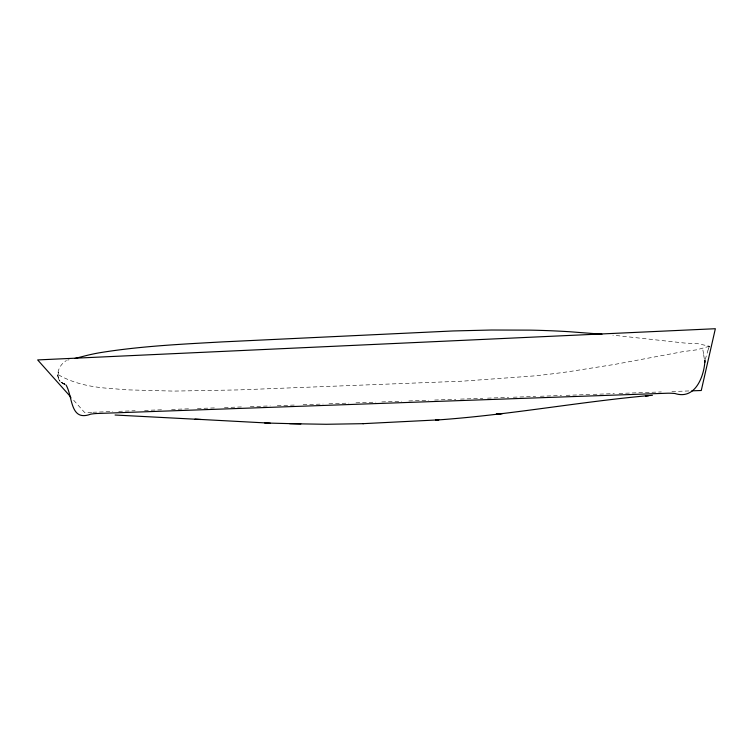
<?xml version="1.0" encoding="UTF-8"?>
<svg xmlns="http://www.w3.org/2000/svg" width="753" height="753" viewBox="0 0 753 753"><rect width="100%" height="100%" fill="white"/><g stroke="black" fill="none" stroke-linecap="round" stroke-linejoin="round"><path stroke-width="0.56" stroke-dasharray="3.77 2.82" d="M705.241 359.529L707.801 350.983M58.668 378.891C55.788 372.123 60.522 363.784 66.443 360.527M57.802 375.483L58.602 372.33L57.802 375.483L57.736 374.938M707.952 350.456L707.858 350.804M708.018 350.22L708.639 348.262M708.686 348.15L709.448 346.258L697.946 343.707L684.364 343.02L612.82 335.151M709.448 346.258L696.694 349.834L682.783 351.679L615.06 364.348L569.494 371.568A857.149 806.19 -18.2 0 1 533.228 375.982L462.577 381.169L238.249 389.922L173.491 391.099L127.633 389.866A213.956 109.552 13.2 0 1 114.192 388.736C94.549 387.616 74.971 384.51 57.689 374.382M67.695 360.113L69.116 359.746M91.706 412.296L84.665 412.54L71.347 397.64M92.883 412.249L112.846 411.533M118.72 411.326L135.163 410.743M144.567 410.404L163.354 409.736M171.571 409.434L190.368 408.766M197.418 408.512L216.205 407.844M224.432 407.552L243.219 406.874M250.269 406.629L270.233 405.914M277.283 405.66L296.07 404.992M303.12 404.738L323.084 404.022M328.957 403.815L348.921 403.1M355.971 402.846L375.935 402.13M381.809 401.923L401.773 401.208M408.823 400.954L428.786 400.248M434.66 400.031L455.8 399.278M460.497 399.109L482.814 398.309M487.511 398.149L508.651 397.386M513.348 397.217L535.665 396.426M540.362 396.257L561.503 395.504M566.2 395.334L592.037 394.412M593.213 394.365L614.354 393.612M619.051 393.442L661.332 391.927M671.902 391.551L689.522 390.92M64.974 384.19L63.139 383.569A14.081 10.777 -35.1 0 1 61.539 382.609L60.833 382.053A15.512 11.879 -35 0 1 60.221 381.47L60.833 382.053M63.101 383.352L65.229 384.341M61.002 382.195L64.466 383.908M63.732 383.635L64.937 384.463L62.452 383.155L64.598 384.19M63.356 383.541L62.452 383.155M63.054 383.437L62.367 383.108L62.866 383.352M63.158 383.475L61.445 382.543M63.44 383.748L64.852 384.764M58.696 378.957L58.941 379.559A12.792 9.789 -35.2 0 0 59.063 379.823L59.703 380.858A11.832 9.055 -35.2 0 0 60.089 381.329L58.019 376.707M57.887 376.029L57.99 376.566M703.961 356.63L703.641 354.494M703.98 356.781L704.14 357.863M704.366 359.416L704.187 358.174M703.528 353.712L703.453 353.261A21.602 3.181 87.8 0 0 703.038 350.804L702.681 349.081A26.948 3.944 87.8 0 0 702.511 348.338"/><path stroke-width="1.13" d="M66.029 385.009C72.909 396.398 69.737 422.038 90.746 414.15A57.605 45.933 -39.5 0 1 96.431 413.519L668.062 393.198A55.524 47.59 10.8 0 1 674.97 393.508C695.537 400.182 704.083 375.888 704.902 361.054M705.034 360.461L704.93 360.932M74.811 358.484L87.31 355.312A164.408 69.841 7.8 0 1 98.718 352.903C139.465 346.182 180.805 344.215 221.984 341.918L453.061 330.953L491.342 330.021L530.178 330.134A356.593 139.192 0.1 0 1 569.334 331.715L601.958 334.21M652.427 395.306L645.453 395.852L648.728 395.589C577.466 402.064 506.938 415.298 435.498 420.099L438.848 419.854L362.937 423.675M691.875 390.835L701.269 390.506L715.35 328.722L37.65 359.925L70.556 396.756M363.492 423.666L326.237 424.278L289.604 423.694M300.861 423.92L264.623 422.979M270.327 423.177L195.008 419.148M115.068 415.016L201.042 419.515M704.864 362.344L704.714 361.506A23.785 3.633 88 0 1 704.563 360.631M502.571 413.501L496.208 414.206L502.627 413.51"/></g></svg>
